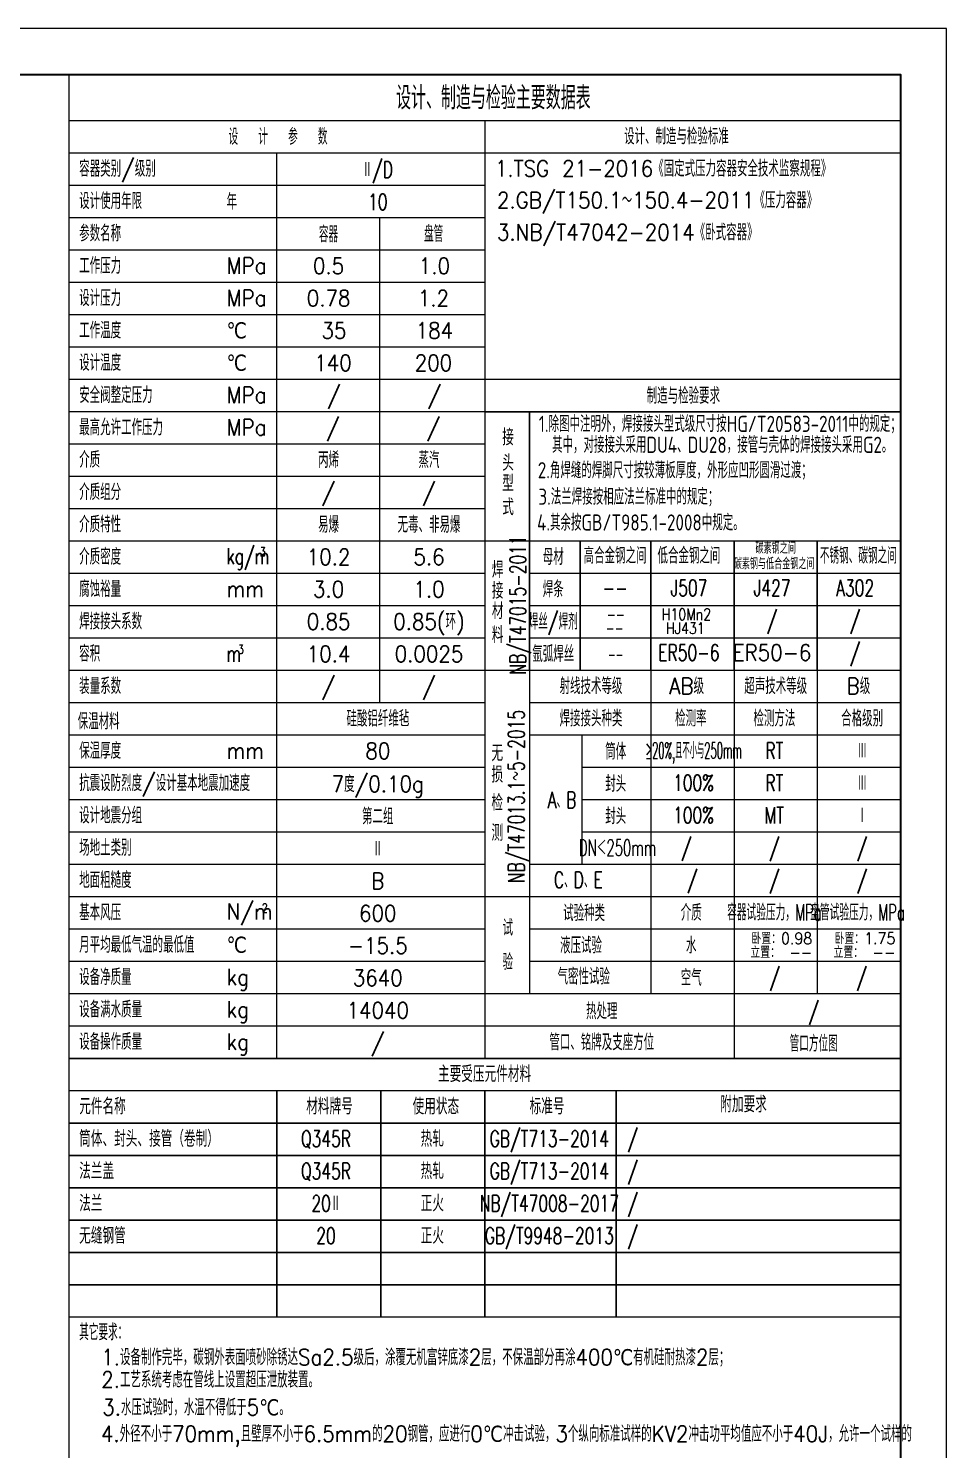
# Model space of a CAD drawing. Header units: millimetres. Extents: x 35105 to 422189, y -71206 to 1224.
# Drawn here: x 411544 to 414526, y -66911 to -62296 of the extents above; entities that cross this region are included whole.
import ezdxf
from ezdxf.enums import TextEntityAlignment as Align

# ---------------------------------------------------------------- set-up
doc = ezdxf.new("R2010")
doc.units = ezdxf.units.MM
doc.layers.get('0').update_dxf_attribs({"lineweight": 18})
doc.layers.add('BORDER', color=7, linetype='Continuous')
doc.layers.add('细实线', color=1, linetype='Continuous', lineweight=13)
doc.styles.add('HZ', font='gbenor.shx', dxfattribs={"width": 0.8, "bigfont": 'gbcbig.shx'})
doc.styles.add('HZ0', font='TXT.shx', dxfattribs={"width": 0.7, "bigfont": 'gbcbig.shx'})

msp = doc.modelspace()

# ---------------------------------------------------------------- linework, layer by layer
msp.add_line((411675.81, -69337.23), (411675.81, -62445.86))
at = {"lineweight": -3}
msp.add_line((414375.81, -65889.86), (414375.81, -62445.86), dxfattribs=at)
at = {"ltscale": 3}
msp.add_line((414375.81, -65115.86), (414375.81, -62445.86), dxfattribs=at)
at = {"color": 1, "lineweight": 25}
for p, q in [((414375.81, -63540.86), (413025.81, -63540.86)), ((413171.25, -63540.86), (413171.25, -64380.86)), ((413336.33, -64380.86), (413336.33, -63960.86)), ((413565.81, -64380.86), (413565.81, -63960.86)), ((413835.81, -64380.86), (413835.81, -63960.86)), ((414105.81, -64380.86), (414105.81, -63960.86))]:
    msp.add_line(p, q, dxfattribs=at)
at = {"lineweight": 25}
msp.add_line((414375.81, -65640.86), (411675.81, -65640.86), dxfattribs=at)
at = {"color": 0}
msp.add_line((414375.81, -65640.86), (411675.81, -65640.86), dxfattribs=at)
at = {"layer": 'BORDER', "linetype": 'Continuous', "lineweight": 30, "ltscale": 5}
msp.add_line((414375.81, -62445.86), (414375.81, -71055.86), dxfattribs=at)
msp.add_lwpolyline([(402300.81, -62445.86), (414375.81, -62445.86), (414375.81, -71055.86), (402300.81, -71055.86)], close=True, dxfattribs=at)
at = {"layer": '细实线', "color": 1}
for p, q in [((414375.81, -62595.86), (411675.81, -62595.86)), ((413025.81, -62595.86), (413025.81, -65640.86)), ((413025.81, -62700.86), (411675.81, -62700.86)), ((412350.81, -65640.86), (412350.81, -62700.86)), ((414375.81, -62700.86), (413025.81, -62700.86)), ((413025.81, -62805.86), (411675.81, -62805.86)), ((413025.81, -62910.86), (411675.81, -62910.86)), ((412684.14, -62910.86), (412684.14, -64485.86)), ((413025.81, -63015.86), (411675.81, -63015.86)), ((413025.81, -63120.86), (411675.81, -63120.86)), ((413025.81, -63225.86), (411675.81, -63225.86)), ((413025.81, -63330.86), (411675.81, -63330.86)), ((413025.81, -63435.86), (411675.81, -63435.86)), ((414375.81, -63435.86), (413025.81, -63435.86)), ((413025.81, -63540.86), (411675.81, -63540.86)), ((413025.81, -63645.86), (411675.81, -63645.86)), ((413025.81, -63750.86), (411675.81, -63750.86)), ((413025.81, -63855.86), (411675.81, -63855.86)), ((413025.81, -63960.86), (411675.81, -63960.86)), ((414375.81, -63960.86), (413025.81, -63960.86)), ((413025.81, -64065.86), (411675.81, -64065.86)), ((414375.81, -64065.86), (413171.25, -64065.86)), ((413025.81, -64170.86), (411675.81, -64170.86)), ((414375.81, -64170.86), (413171.25, -64170.86)), ((413025.81, -64275.86), (411675.81, -64275.86)), ((414375.81, -64275.86), (413171.25, -64275.86)), ((413025.81, -64380.86), (411675.81, -64380.86)), ((414375.81, -64380.86), (413025.81, -64380.86)), ((413171.25, -64380.86), (413171.25, -65115.86)), ((413565.81, -64380.86), (413565.81, -65115.86)), ((413835.81, -64380.86), (413835.81, -65115.86)), ((414105.81, -64380.86), (414105.81, -65430.86)), ((413025.81, -64485.86), (411675.81, -64485.86)), ((414375.81, -64485.86), (413171.25, -64485.86)), ((413025.81, -64590.86), (411675.81, -64590.86)), ((414375.81, -64590.86), (413171.25, -64590.86)), ((414375.81, -64590.86), (413171.25, -64590.86)), ((413340.81, -64590.86), (413340.81, -65010.86)), ((413025.81, -64695.86), (411675.81, -64695.86)), ((414375.81, -64695.86), (413340.81, -64695.86)), ((413025.81, -64800.86), (411675.81, -64800.86)), ((414375.81, -64800.86), (413340.81, -64800.86)), ((413025.81, -64905.86), (411675.81, -64905.86)), ((414375.81, -64905.86), (413340.81, -64905.86)), ((413025.81, -65010.86), (411675.81, -65010.86)), ((414375.81, -65010.86), (413171.25, -65010.86)), ((413025.81, -65115.86), (411675.81, -65115.86)), ((414375.81, -65115.86), (413025.81, -65115.86)), ((413171.25, -65115.86), (413171.25, -65430.86)), ((413565.81, -65115.86), (413565.81, -65430.86)), ((413835.81, -65115.86), (413835.81, -65640.86)), ((413025.81, -65220.86), (411675.81, -65220.86)), ((414375.81, -65220.86), (413171.25, -65220.86)), ((413025.81, -65325.86), (411675.81, -65325.86)), ((414375.81, -65325.86), (413171.25, -65325.86)), ((413025.81, -65430.86), (411675.81, -65430.86)), ((414375.81, -65430.86), (413025.81, -65430.86)), ((413025.81, -65535.86), (411675.81, -65535.86)), ((414375.81, -65535.86), (413025.81, -65535.86)), ((414375.81, -65745.86), (411675.81, -65745.86))]:
    msp.add_line(p, q, dxfattribs=at)
at = {"layer": '细实线', "color": 1, "lineweight": 25}
for p, q in [((412350.81, -66480.86), (412350.81, -65745.86)), ((412688.31, -65745.86), (412688.31, -66480.86)), ((413025.81, -65745.86), (413025.81, -66480.86)), ((413452.86, -65745.86), (413452.86, -66480.86)), ((414375.81, -65850.86), (411675.81, -65850.86)), ((414375.81, -65955.86), (411675.81, -65955.86)), ((414375.81, -66060.86), (411675.81, -66060.86)), ((414375.81, -66165.86), (411675.81, -66165.86)), ((414375.81, -66270.86), (411675.81, -66270.86)), ((414375.81, -66375.86), (411675.81, -66375.86))]:
    msp.add_line(p, q, dxfattribs=at)
at = {"layer": '细实线', "color": 0}
msp.add_line((414375.81, -66480.86), (411675.81, -66480.86), dxfattribs=at)
at = {"layer": '细实线'}
msp.add_lwpolyline([(401925.81, -71205.86), (414525.81, -71205.86), (414525.81, -62295.86), (401925.81, -62295.86)], close=True, dxfattribs=at)

# ---------------------------------------------------------------- texts
at = {"color": 1, "lineweight": 25, "style": 'HZ0'}
for s, p in [('接', (413082.73, -63649.55)), ('头', (413082.73, -63732.86)), ('型', (413082.73, -63798.87)), ('式', (413082.73, -63876.39)), ('主要受压元件材料', (412874.24, -65717.42))]:
    msp.add_text(s, height=52.5, dxfattribs=at).set_placement(p)
at = {"color": 1, "lineweight": 25, "style": 'HZ0', "width": 0.9}
for s, p in [('1.设备制作完毕，碳钢外表面喷砂除锈达Sa2.5级后，涂覆无机富锌底漆2层，不保温部分再涂400℃有机硅耐热漆2层；', (411780.56, -66636.92)), ('2.工艺系统考虑在管线上设置超压泄放装置。', (411780.56, -66709.67)), ('3.水压试验时，水温不得低于5℃。', (411783.86, -66799.77)), ('4.外径不小于70mm,且壁厚不小于6.5mm的20钢管，应进行0℃冲击试验，3个纵向标准试样的KV2冲击功平均值应不小于40J，允许一个试样的', (411779.71, -66885.63))]:
    msp.add_text(s, height=52.5, dxfattribs=at).set_placement(p)
at = {"layer": '细实线', "color": 1}
for s, height, style, width, p in [('设计、制造与检验主要数据表', 75, 'HZ0', 0.9, (412738, -62558.9)), ('设  计  参  数', 52.5, 'HZ0', 0.7, (412193.73, -62673.6)), ('设计、制造与检验标准', 52.5, 'HZ0', 0.9, (413478.44, -62672.51)), ('容器类别/级别', 52.5, 'HZ0', 0.9, (411708.87, -62777.51)), ('1.TSG 21-2016《固定式压力容器安全技术监察规程》', 52.5, 'HZ0', 0.9, (413059.07, -62777.02)), ('设计使用年限', 52.5, 'HZ0', 0.9, (411708.87, -62882.51)), ('年', 52.5, 'HZ0', 0.9, (412187.55, -62884.75)), ('2.GB/T150.1～150.4-2011《压力容器》', 52.5, 'HZ0', 0.9, (413065.79, -62879.82)), ('参数名称', 52.5, 'HZ0', 0.9, (411708.87, -62987.51)), ('3.NB/T47042-2014《卧式容器》', 52.5, 'HZ0', 0.9, (413065.79, -62983.99)), ('工作压力', 52.5, 'HZ0', 0.9, (411708.87, -63092.51)), ('MPa', 52.5, 'HZ0', 0.9, (412187.55, -63092.51)), ('设计压力', 52.5, 'HZ0', 0.9, (411708.87, -63197.51)), ('MPa', 52.5, 'HZ0', 0.9, (412187.55, -63197.51)), ('工作温度', 52.5, 'HZ0', 0.9, (411708.87, -63302.51)), ('℃', 52.5, 'HZ0', 0.9, (412187.55, -63302.51)), ('设计温度', 52.5, 'HZ0', 0.9, (411708.87, -63407.51)), ('℃', 52.5, 'HZ0', 0.9, (412187.55, -63407.51)), ('安全阀整定压力', 52.5, 'HZ0', 0.9, (411708.87, -63512.51)), ('MPa', 52.5, 'HZ0', 0.9, (412187.55, -63512.51)), ('制造与检验要求', 52.5, 'HZ0', 0.9, (413551.84, -63514.75)), ('最高允许工作压力', 52.5, 'HZ0', 0.9, (411708.87, -63617.51)), ('MPa', 52.5, 'HZ0', 0.9, (412187.55, -63617.51)), ('1.除图中注明外，焊接接头型式级尺寸按HG/T20583-2011中的规定；', 52.5, 'HZ', 0.9, (413201.21, -63606.27)), ('其中，对接接头采用DU4、DU28，接管与壳体的焊接接头采用G2。', 52.5, 'HZ', 0.9, (413244.7, -63674.31)), ('介质', 52.5, 'HZ0', 0.9, (411708.87, -63722.51)), ('2.角焊缝的焊脚尺寸按较薄板厚度，外形应凹形圆滑过渡；', 52.5, 'HZ', 0.9, (413198.21, -63756.73)), ('介质组分', 52.5, 'HZ0', 0.9, (411708.87, -63827.51)), ('3.法兰焊接按相应法兰标准中的规定；', 52.5, 'HZ', 0.9, (413200.25, -63842.69)), ('4.其余按GB/T985.1-2008中规定。', 52.5, 'HZ', 0.9, (413195.73, -63926.46)), ('介质特性', 52.5, 'HZ0', 0.9, (411708.87, -63932.51)), ('介质密度', 52.5, 'HZ0', 0.9, (411708.87, -64037.51)), ('kg/m', 52.5, 'HZ0', 0.7, (412187.55, -64035.96)), ('3', 30, 'HZ0', 0.7, (412295.72, -64010.53)), ('腐蚀裕量', 52.5, 'HZ0', 0.9, (411708.87, -64142.51)), ('mm', 52.5, 'HZ0', 0.9, (412187.55, -64142.51)), ('焊接接头系数  ', 52.5, 'HZ0', 0.9, (411708.87, -64247.51)), ('容积', 52.5, 'HZ0', 0.9, (411708.87, -64352.51)), ('m', 52.5, 'HZ0', 0.7, (412187.55, -64352.51)), ('3', 30, 'HZ0', 0.7, (412224.51, -64327.08)), ('装量系数', 52.5, 'HZ0', 0.9, (411708.87, -64457.51)), ('射线技术等级', 52.5, 'HZ0', 0.9, (413268.87, -64457.51)), ('超声技术等级', 52.5, 'HZ0', 0.9, (413868.87, -64457.51)), ('保温材料', 52.5, 'HZ0', 0.9, (411703.98, -64572.2)), ('焊接接头种类', 52.5, 'HZ0', 0.9, (413268.87, -64562.51)), ('检测率', 52.5, 'HZ0', 0.9, (413644.05, -64562.51)), ('保温厚度', 52.5, 'HZ0', 0.9, (411708.87, -64667.51)), ('mm', 52.5, 'HZ0', 0.9, (412187.55, -64667.51)), ('抗震设防烈度/设计基本地震加速度', 52.5, 'HZ0', 0.9, (411708.87, -64772.51)), ('A、B', 52.5, 'HZ0', 0.7, (413230.68, -64827.35)), ('设计地震分组', 52.5, 'HZ0', 0.9, (411708.87, -64877.51)), ('场地土类别', 52.5, 'HZ0', 0.9, (411708.87, -64982.51)), ('地面粗糙度', 52.5, 'HZ0', 0.9, (411708.87, -65087.51)), ('C、D、E', 52.5, 'HZ0', 0.7, (413250.57, -65086.98)), ('基本风压', 52.5, 'HZ0', 0.9, (411708.87, -65192.51)), ('N/m', 52.5, 'HZ0', 0.9, (412187.55, -65189.9)), ('2', 30, 'HZ0', 0.7, (412302.55, -65167.08)), ('试验种类', 52.5, 'HZ0', 0.9, (413280.54, -65194.73)), ('试', 52.5, 'HZ0', 0.9, (413083.82, -65242.31)), ('月平均最低气温的最低值', 52.5, 'HZ0', 0.9, (411708.87, -65297.51)), ('℃', 52.5, 'HZ0', 0.9, (412187.55, -65297.51)), ('液压试验', 52.5, 'HZ0', 0.9, (413270.51, -65299.55)), ('卧置：0.98', 37.5, 'HZ0', 0.9, (413891.99, -65269.52)), ('卧置：1.75', 37.5, 'HZ0', 0.9, (414161.99, -65269.52)), ('验', 52.5, 'HZ0', 0.9, (413083.82, -65353.46)), ('立置： --', 37.5, 'HZ0', 0.9, (413888.56, -65314.56)), ('立置： --', 37.5, 'HZ0', 0.9, (414158.56, -65314.56)), ('设备净质量', 52.5, 'HZ0', 0.9, (411708.87, -65402.51)), ('气密性试验', 52.5, 'HZ0', 0.9, (413262.3, -65400.72)), ('kg', 52.5, 'HZ0', 0.9, (412187.55, -65402.51)), ('设备满水质量', 52.5, 'HZ0', 0.9, (411708.87, -65507.51)), ('kg', 52.5, 'HZ0', 0.9, (412187.55, -65507.51)), ('设备操作质量', 52.5, 'HZ0', 0.9, (411708.87, -65612.51)), ('kg', 52.5, 'HZ0', 0.9, (412187.55, -65612.51))]:
    msp.add_text(s, height=height, dxfattribs=dict(at, style=style, width=width)).set_placement(p)
at = {"layer": '细实线', "color": 1, "style": 'HZ0'}
for s, height, width, p in [('Ⅱ/D', 52.5, 0.7, (412678.51, -62780.58)), ('10', 52.5, 0.7, (412678.51, -62885.58)), ('容器', 52.5, 0.7, (412518.49, -62990.58)), ('盘管', 52.5, 0.7, (412860.08, -62989.41)), ('0.5', 52.5, 0.9, (412518.8, -63093.3)), ('1.0', 52.5, 0.9, (412862.4, -63093.3)), ('0.78', 52.5, 0.9, (412518.8, -63198.3)), ('1.2', 52.5, 0.9, (412859.34, -63198.3)), ('35', 52.5, 0.9, (412536.26, -63303.3)), ('184', 52.5, 0.9, (412862.4, -63303.3)), ('140', 52.5, 0.9, (412533.2, -63408.3)), ('200', 52.5, 0.9, (412859.34, -63408.3)), ('/', 52.5, 0.9, (412536.26, -63513.3)), ('/', 52.5, 0.9, (412862.4, -63513.3)), ('/', 52.5, 0.9, (412533.2, -63618.3)), ('/', 52.5, 0.9, (412859.34, -63618.3)), ('丙烯', 52.5, 0.9, (412518.8, -63723.3)), ('蒸汽', 52.5, 0.9, (412844.94, -63723.3)), ('/', 52.5, 0.9, (412518.8, -63828.3)), ('/', 52.5, 0.9, (412844.94, -63828.3)), ('易爆', 52.5, 0.9, (412518.8, -63933.3)), ('无毒、非易爆', 52.5, 0.9, (412844.94, -63933.3)), ('碳素钢之间', 37.5, 0.7, (413970.82, -64001.62)), ('10.2', 52.5, 0.9, (412518.8, -64038.3)), ('5.6', 52.5, 0.9, (412844.94, -64038.3)), ('母材', 52.5, 0.9, (413248.35, -64038.07)), ('高合金钢之间', 52.5, 0.9, (413449.3, -64034.02)), ('低合金钢之间', 52.5, 0.9, (413689.01, -64034.02)), ('不锈钢、碳钢之间', 52.5, 0.7, (414239.21, -64034.02)), ('碳素钢与低合金钢之间', 37.5, 0.7, (413965.83, -64052.2)), ('3.0', 52.5, 0.9, (412518.8, -64143.3)), ('1.0', 52.5, 0.9, (412844.94, -64143.3)), ('焊条', 52.5, 0.9, (413248.35, -64143.07)), ('J507', 52.5, 0.7, (413689.01, -64139.02)), ('J427', 52.5, 0.7, (413959.01, -64139.02)), ('A302', 52.5, 0.7, (414229.01, -64139.02)), ('--', 52.5, 0.7, (413449.3, -64139.02)), ('0.85(环)', 52.5, 0.9, (412844.94, -64248.3)), ('焊丝/焊剂', 52.5, 0.7, (413248.35, -64248.07)), ('H10Mn2', 37.5, 0.8, (413680.88, -64217.05)), ('/', 52.5, 0.7, (413959.01, -64244.02)), ('/', 52.5, 0.7, (414229.01, -64244.02)), ('0.85', 52.5, 0.9, (412518.8, -64248.3)), ('--', 37.5, 0.7, (413451.4, -64217.05)), ('HJ431', 37.5, 0.8, (413677.45, -64262.09)), ('--', 37.5, 0.7, (413447.97, -64262.09)), ('10.4', 52.5, 0.9, (412518.8, -64353.3)), ('0.0025', 52.5, 0.9, (412844.94, -64353.3)), ('氩弧焊丝', 52.5, 0.9, (413248.35, -64353.07)), ('ER50-6', 52.5, 0.7, (413689.01, -64349.02)), ('ER50-6', 52.5, 0.9, (413959.01, -64349.02)), ('/', 52.5, 0.7, (414229.01, -64349.02)), ('--', 37.5, 0.6, (413451.4, -64347.1)), ('/', 52.5, 0.9, (412518.8, -64458.3)), ('/', 52.5, 0.9, (412844.94, -64458.3)), ('AB级', 52.5, 0.9, (413681.55, -64457.51)), ('B级', 52.5, 0.9, (414239.61, -64457.51)), ('硅酸铝纤维毡', 52.5, 0.9, (412678.81, -64563.3)), ('检测方法', 52.5, 0.9, (413966.55, -64562.51)), ('合格级别', 52.5, 0.9, (414251.55, -64562.51)), ('80', 52.5, 0.9, (412678.81, -64668.3)), ('筒体', 52.5, 0.9, (413451.27, -64670)), ('≥20%%%,且不小与250mm', 52.5, 0.45, (413703.76, -64666.94)), ('RT', 52.5, 0.7, (413966.55, -64667.51)), ('Ⅲ', 52.5, 0.7, (414251.55, -64667.51)), ('7度/0.10g', 52.5, 0.9, (412678.51, -64775.58)), ('封头', 52.5, 0.9, (413451.27, -64775)), ('100%%%', 52.5, 0.7, (413703.76, -64771.94)), ('RT', 52.5, 0.7, (413966.55, -64772.51)), ('Ⅲ', 52.5, 0.7, (414251.55, -64772.51)), ('第二组', 52.5, 0.9, (412678.51, -64880.58)), ('封头', 52.5, 0.9, (413451.27, -64880)), ('100%%%', 52.5, 0.7, (413703.76, -64876.94)), ('MT', 52.5, 0.7, (413966.55, -64877.51)), ('Ⅰ', 52.5, 0.7, (414251.55, -64877.51)), ('DN＜250mm', 52.5, 0.6, (413457.12, -64982.51)), ('/', 52.5, 0.7, (413681.55, -64981.94)), ('/', 52.5, 0.7, (413966.55, -64982.51)), ('/', 52.5, 0.7, (414251.55, -64982.51)), ('Ⅱ', 52.5, 0.9, (412678.51, -64985.58)), ('B', 52.5, 0.9, (412678.51, -65090.58)), ('/', 52.5, 0.7, (413700.5, -65086.94)), ('/', 52.5, 0.7, (413966.55, -65087.51)), ('/', 52.5, 0.7, (414251.55, -65087.51)), ('600', 52.5, 0.9, (412678.51, -65195.58)), ('介质', 52.5, 0.9, (413696.47, -65193.47)), ('容器试验压力，MPa', 52.5, 0.6, (413966.55, -65192.51)), ('盘管试验压力，MPa', 52.5, 0.6, (414236.55, -65192.51)), ('-15.5', 52.5, 0.9, (412678.51, -65300.58)), ('水', 52.5, 0.9, (413696.47, -65299.73)), ('/', 52.5, 0.7, (413967.6, -65403.3)), ('/', 52.5, 0.7, (414250.88, -65403.3)), ('3640', 52.5, 0.9, (412678.51, -65405.58)), ('空气', 52.5, 0.9, (413696.47, -65404.73)), ('14040', 52.5, 0.9, (412678.51, -65510.58)), ('热处理', 52.5, 0.9, (413406, -65513.38)), ('/', 52.5, 0.7, (414094.25, -65513.52)), ('/', 52.5, 0.9, (412678.51, -65615.58)), ('管口、铭牌及支座方位', 52.5, 0.9, (413406, -65614.16)), ('管口方位图', 52.5, 0.7, (414094.25, -65618.52))]:
    msp.add_text(s, height=height, dxfattribs=dict(at, width=width)).set_placement(p, align=Align.CENTER)
at = {"layer": '细实线', "color": 1, "style": 'HZ0', "width": 0.7}
for s, p in [('NB/T47015-2011', (413159.54, -64168.24)), ('NB/T47013.1～5-2015', (413154.5, -64790.12))]:
    msp.add_text(s, height=52.5, rotation=90, dxfattribs=at).set_placement(p, align=Align.CENTER)
at = {"layer": '细实线', "color": 1, "style": 'HZ0'}
for s, p in [('焊', (413049.12, -64080.03)), ('接', (413049.12, -64147.95)), ('材', (413049.12, -64213.96)), ('料', (413049.12, -64291.48))]:
    msp.add_text(s, height=52.5, dxfattribs=at).set_placement(p)
for s, p in [('无', (413066.57, -64675.31)), ('损', (413066.57, -64745.1)), ('检', (413066.57, -64836.53)), ('测', (413066.57, -64934.03))]:
    msp.add_text(s, height=52.5, dxfattribs=at).set_placement(p, align=Align.CENTER)
at = {"layer": '细实线', "color": 1, "lineweight": 25, "style": 'HZ0'}
for s, p in [('附加要求', (413790.82, -65815.82)), ('元件名称', (411708.87, -65822.51)), ('材料牌号', (412446.31, -65822.51)), ('使用状态', (412791.59, -65822.51)), ('标准号', (413171.55, -65822.51)), ('筒体、封头、接管（卷制）', (411708.87, -65927.51)), ('法兰盖', (411708.87, -66032.51)), ('法兰', (411708.87, -66137.51)), ('无缝钢管', (411708.87, -66242.51))]:
    msp.add_text(s, height=52.5, dxfattribs=at).set_placement(p)
at = {"layer": '细实线', "color": 1, "lineweight": 25, "style": 'HZ0', "width": 0.7}
for s, p in [('Q345R', (412510.4, -65927.51)), ('GB/T713-2014', (413235.64, -65927.51)), ('Q345R', (412510.4, -66032.51)), ('GB/T713-2014', (413235.64, -66032.51)), ('NB/T47008-2017', (413235.64, -66137.51)), ('20Ⅱ', (412510.4, -66137.51)), ('20', (412510.4, -66242.51)), ('GB/T9948-2013', (413235.64, -66242.51))]:
    msp.add_text(s, height=52.5, dxfattribs=at).set_placement(p, align=Align.CENTER)
at = {"layer": '细实线', "color": 1, "lineweight": 25, "style": 'HZ0'}
for s, p in [('热轧', (412855.69, -65927.51)), ('热轧', (412855.69, -66032.51)), ('正火', (412855.69, -66137.51)), ('正火', (412855.69, -66242.51))]:
    msp.add_text(s, height=52.5, dxfattribs=at).set_placement(p, align=Align.CENTER)
at = {"layer": '细实线', "color": 1, "lineweight": 25, "style": 'HZ0', "width": 0.7}
for p in [(413489.38, -65927.51), (413489.38, -66032.51), (413489.38, -66137.51), (413489.38, -66242.51)]:
    msp.add_text('/', height=52.5, dxfattribs=at).set_placement(p)
at = {"layer": '细实线', "style": 'HZ0', "width": 0.7}
msp.add_text('其它要求：', height=52.5, dxfattribs=at).set_placement((411708.87, -66555.72))

doc.saveas('drawing.dxf')
